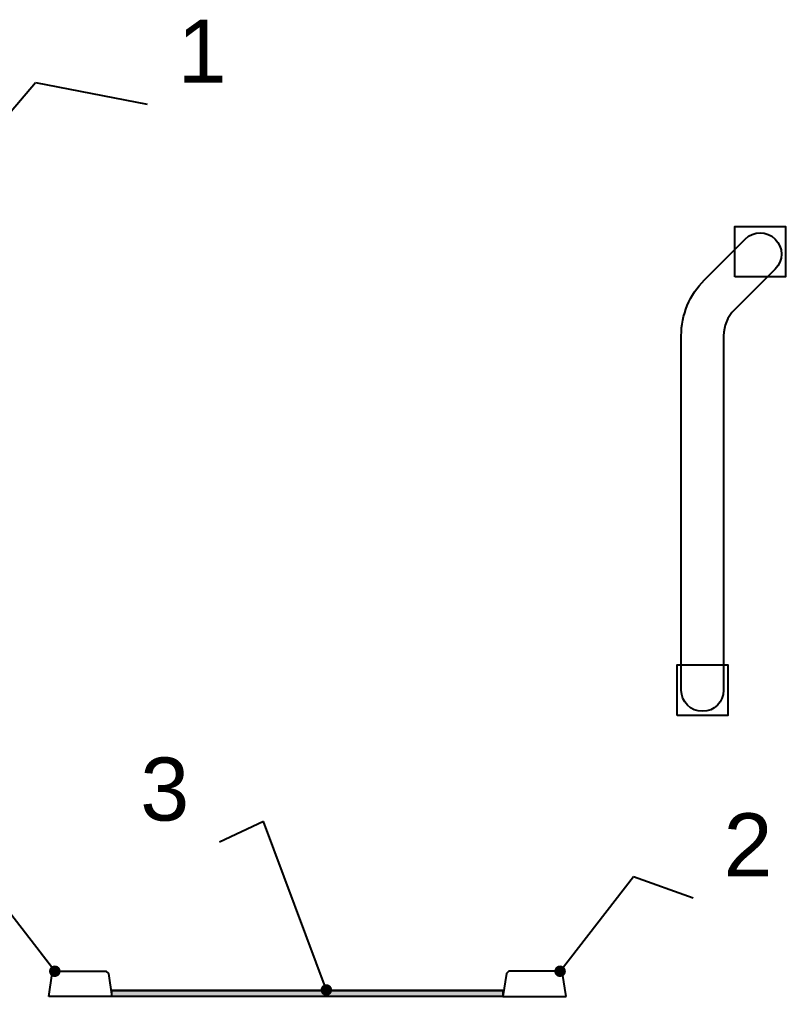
# Model space of a CAD drawing. Header units: millimetres. Extents: x -10605 to 104127, y -15987 to 52426.
# Drawn here: x 5855 to 8891, y 43276 to 47149 of the extents above; entities that cross this region are included whole.
import ezdxf

# ---------------------------------------------------------------- set-up
doc = ezdxf.new("R2010")
doc.units = ezdxf.units.MM
doc.header["$MEASUREMENT"] = 0
for name, color, linetype, lineweight in [('Металлический каркас здания_Ном._пера__98', 7, 'Continuous', 25), ('Отделочный_маркеры отделки_Ном._пера__200', 7, 'Continuous', 0), ('Стены _Ном._пера__91', 255, 'Continuous', 0), ('Стены _Ном._пера__98', 7, 'Continuous', 25)]:
    doc.layers.add(name, color=color, linetype=linetype, lineweight=lineweight)
doc.layers.add('Стены', color=7, linetype='Continuous')
doc.layers.add('Стены _Ном._пера__2', color=7, linetype='Continuous', lineweight=0, true_color=0xc2747474)
doc.styles.add('РЎР“Р•РќР•Р\xa0РР\xa0_РЎРўРР›Р¬_1', font='arial.ttf')
doc.dimstyles.new('СГЕНЕРИР_СТИЛЬ__1', dxfattribs={"dimtxt": 0.18, "dimasz": 91.2, "dimexe": 0.18, "dimexo": 0.0625, "dimgap": 0.09, "dimtad": 0, "dimtih": 1, "dimtoh": 1, "dimdec": 4, "dimzin": 0, "dimdsep": 46, "dimcen": 0.09, "dimadec": 0, "dimazin": 0, "dimtfac": 1, "dimtdec": 4, "dimtmove": 0, "dimatfit": 3, "dimldrblk": 'ARROWHEAD_11', "dimfxl": 1, "dimtolj": 1, "dimtzin": 0, "dimarcsym": 0})

# ---------------------------------------------------------------- blocks, each defined once
blk = doc.blocks.new('Перекрытие_30', base_point=(5971.2, 43275.5))
at = {"layer": 'Стены _Ном._пера__98', "color": 7, "linetype": 'Continuous', "lineweight": 25, "flags": 128}
blk.add_lwpolyline([(5971.2, 43275.5), (5985, 43367), (5994.8, 43375.5), (6197.6, 43375.5), (6207.5, 43367), (6221.2, 43275.5)], close=True, dxfattribs=at)
blk = doc.blocks.new('Перекрытие_31', base_point=(8021.3, 43275.5))
at = {"layer": 'Стены _Ном._пера__98', "color": 7, "linetype": 'Continuous', "lineweight": 25, "flags": 128}
blk.add_lwpolyline([(8021.3, 43275.5), (8007.5, 43367), (7997.6, 43375.5), (7794.9, 43375.5), (7785, 43367), (7771.3, 43275.5)], close=True, dxfattribs=at)
blk = doc.blocks.new('Морф_155')
at = {"layer": 'Стены _Ном._пера__91', "color": 255, "linetype": 'Continuous', "lineweight": 0, "flags": 128}
for points in [[(6221.2, 43301.1), (6221.2, 43299.6)], [(6421.2, 43301.1), (6221.2, 43301.1)], [(6421.2, 43301.1), (6421.2, 43299.6)], [(6421.2, 43299.6), (6221.2, 43299.6)]]:
    blk.add_lwpolyline(points, dxfattribs=at)
blk = doc.blocks.new('Морф_156')
at = {"layer": 'Стены _Ном._пера__91', "color": 255, "linetype": 'Continuous', "lineweight": 0, "flags": 128}
for points in [[(6221.2, 43301.1), (6221.2, 43299.6)], [(6421.2, 43301.1), (6221.2, 43301.1)], [(6421.2, 43299.6), (6421.2, 43301.1)], [(6421.2, 43301.1), (6621.2, 43301.1)], [(6621.2, 43301.1), (6621.2, 43299.6)], [(6221.2, 43299.6), (6421.2, 43299.6)], [(6621.2, 43299.6), (6421.2, 43299.6)]]:
    blk.add_lwpolyline(points, dxfattribs=at)
blk = doc.blocks.new('Морф_157')
at = {"layer": 'Стены _Ном._пера__91', "color": 255, "linetype": 'Continuous', "lineweight": 0, "flags": 128}
for points in [[(6621.2, 43301.1), (6321.2, 43301.1)], [(6321.2, 43301.1), (6321.2, 43299.6)], [(6621.2, 43299.6), (6621.2, 43301.1)], [(6621.2, 43301.1), (6821.2, 43301.1)], [(6821.2, 43301.1), (6821.2, 43299.6)], [(6321.2, 43299.6), (6621.2, 43299.6)], [(6821.2, 43299.6), (6621.2, 43299.6)]]:
    blk.add_lwpolyline(points, dxfattribs=at)
blk = doc.blocks.new('Морф_158')
at = {"layer": 'Стены _Ном._пера__91', "color": 255, "linetype": 'Continuous', "lineweight": 0, "flags": 128}
for points in [[(6621.2, 43301.1), (6321.2, 43301.1)], [(6321.2, 43301.1), (6321.2, 43299.6)], [(6621.2, 43299.6), (6621.2, 43301.1)], [(6621.2, 43301.1), (6821.2, 43301.1)], [(6821.2, 43301.1), (6821.2, 43299.6)], [(6321.2, 43299.6), (6621.2, 43299.6)], [(6821.2, 43299.6), (6621.2, 43299.6)]]:
    blk.add_lwpolyline(points, dxfattribs=at)
blk = doc.blocks.new('Морф_159')
at = {"layer": 'Стены _Ном._пера__91', "color": 255, "linetype": 'Continuous', "lineweight": 0, "flags": 128}
for points in [[(6821.2, 43301.1), (6521.2, 43301.1)], [(6521.2, 43301.1), (6521.2, 43299.6)], [(6821.2, 43299.6), (6821.2, 43301.1)], [(6821.2, 43301.1), (7021.2, 43301.1)], [(7021.2, 43301.1), (7021.2, 43299.6)], [(6521.2, 43299.6), (6821.2, 43299.6)], [(7021.2, 43299.6), (6821.2, 43299.6)]]:
    blk.add_lwpolyline(points, dxfattribs=at)
blk = doc.blocks.new('Морф_160')
at = {"layer": 'Стены _Ном._пера__91', "color": 255, "linetype": 'Continuous', "lineweight": 0, "flags": 128}
for points in [[(7021.2, 43301.1), (6721.2, 43301.1)], [(6721.2, 43301.1), (6721.2, 43299.6)], [(7021.2, 43299.6), (7021.2, 43301.1)], [(7021.2, 43301.1), (7221.2, 43301.1)], [(7221.2, 43301.1), (7221.2, 43299.6)], [(6721.2, 43299.6), (7021.2, 43299.6)], [(7221.2, 43299.6), (7021.2, 43299.6)]]:
    blk.add_lwpolyline(points, dxfattribs=at)
blk = doc.blocks.new('Морф_161')
at = {"layer": 'Стены _Ном._пера__91', "color": 255, "linetype": 'Continuous', "lineweight": 0, "flags": 128}
for points in [[(7221.2, 43301.1), (6921.2, 43301.1)], [(6921.2, 43301.1), (6921.2, 43299.6)], [(7221.2, 43299.6), (7221.2, 43301.1)], [(7221.2, 43301.1), (7421.2, 43301.1)], [(7421.2, 43301.1), (7421.2, 43299.6)], [(6921.2, 43299.6), (7221.2, 43299.6)], [(7421.2, 43299.6), (7221.2, 43299.6)]]:
    blk.add_lwpolyline(points, dxfattribs=at)
blk = doc.blocks.new('Морф_162')
at = {"layer": 'Стены _Ном._пера__91', "color": 255, "linetype": 'Continuous', "lineweight": 0, "flags": 128}
for points in [[(7421.2, 43301.1), (7121.2, 43301.1)], [(7121.2, 43301.1), (7121.2, 43299.6)], [(7421.2, 43299.6), (7421.2, 43301.1)], [(7421.2, 43301.1), (7621.2, 43301.1)], [(7621.2, 43301.1), (7621.2, 43299.6)], [(7121.2, 43299.6), (7421.2, 43299.6)], [(7621.2, 43299.6), (7421.2, 43299.6)]]:
    blk.add_lwpolyline(points, dxfattribs=at)
blk = doc.blocks.new('Морф_163')
at = {"layer": 'Стены _Ном._пера__91', "color": 255, "linetype": 'Continuous', "lineweight": 0, "flags": 128}
for points in [[(7621.2, 43301.1), (7321.2, 43301.1)], [(7321.2, 43301.1), (7321.2, 43299.6)], [(7621.2, 43299.6), (7621.2, 43301.1)], [(7621.2, 43301.1), (7771.3, 43301.1)], [(7771.3, 43299.6), (7771.3, 43301.1)], [(7321.2, 43299.6), (7621.2, 43299.6)], [(7771.3, 43299.6), (7621.2, 43299.6)]]:
    blk.add_lwpolyline(points, dxfattribs=at)
blk = doc.blocks.new('Морф_164')
at = {"layer": 'Стены _Ном._пера__91', "color": 255, "linetype": 'Continuous', "lineweight": 0, "flags": 128}
for points in [[(7771.3, 43301.1), (7521.2, 43301.1)], [(7521.2, 43301.1), (7521.2, 43299.6)], [(7771.3, 43299.6), (7771.3, 43301.1)], [(7521.2, 43299.6), (7771.3, 43299.6)]]:
    blk.add_lwpolyline(points, dxfattribs=at)
blk = doc.blocks.new('Морф_165')
at = {"layer": 'Стены _Ном._пера__91', "color": 255, "linetype": 'Continuous', "lineweight": 0, "flags": 128}
for points in [[(7771.3, 43301.1), (7721.2, 43301.1)], [(7721.2, 43301.1), (7721.2, 43299.6)], [(7771.3, 43299.6), (7771.3, 43301.1)], [(7721.2, 43299.6), (7771.3, 43299.6)]]:
    blk.add_lwpolyline(points, dxfattribs=at)
blk = doc.blocks.new('Wheel_Guide_WBM')
at = {"layer": 'Металлический каркас здания_Ном._пера__98', "color": 7, "linetype": 'Continuous', "lineweight": 25, "flags": 128}
for points in [[(-100, 100), (-100, -100), (100, -100), (100, 100)], [(129, -1638.1), (129, -1838.1), (329, -1838.1), (329, -1638.1)]]:
    blk.add_lwpolyline(points, close=True, dxfattribs=at)
blk.add_lwpolyline([(-84, 0), (-84, -1405.1, 0.198912), (7.7, -1626.5), (169.6, -1788.4, 1), (288.4, -1669.6), (126.5, -1507.7, -0.198912), (84, -1405.1), (84, 0, 1)], format="xyb", close=True, dxfattribs=at)
blk = doc.blocks.new('ARROWHEAD_11')
at = {"color": 0, "linetype": 'Continuous', "lineweight": 0}
blk.add_line((0, 0), (-1, 0), dxfattribs=at)
at = {"color": 0, "linetype": 'Continuous', "lineweight": 0, "const_width": 0.25, "flags": 128}
blk.add_lwpolyline([(-0.125, 0, 1), (0.125, 0, 1)], format="xyb", close=True, dxfattribs=at)
blk = doc.blocks.new('Перекрытие_90', base_point=(6221.2, 43299.6))
at = {"layer": 'Стены _Ном._пера__2', "linetype": 'Continuous', "lineweight": 0, "true_color": 0x979797}
blk.add_hatch(color=252, dxfattribs=at).paths.add_polyline_path([(6221.2, 43299.6), (6221.2, 43275.5), (7771.3, 43275.5), (7771.3, 43299.6)])
at = {"layer": 'Стены _Ном._пера__98', "color": 7, "linetype": 'Continuous', "lineweight": 25, "flags": 128}
blk.add_lwpolyline([(6221.2, 43299.6), (7771.3, 43299.6), (7771.3, 43275.5), (6221.2, 43275.5)], close=True, dxfattribs=at)

msp = doc.modelspace()

# ---------------------------------------------------------------- block references
at = {"layer": 'Металлический каркас здания_Ном._пера__98', "color": 7, "linetype": 'Continuous', "lineweight": 25, "xscale": -1, "zscale": 1000, "rotation": 180}
msp.add_blockref('Wheel_Guide_WBM', (8561.91639, 44489.9309), dxfattribs=at)
at = {"layer": 'Стены', "color": 7, "linetype": 'Continuous', "lineweight": 25}
for name, p in [('Перекрытие_30', (5971.2155, 43275.52823)), ('Перекрытие_31', (8021.27341, 43275.52823)), ('Перекрытие_90', (6221.17383, 43299.60171))]:
    msp.add_blockref(name, p, dxfattribs=at)
at = {"layer": 'Стены', "linetype": 'Continuous', "lineweight": 0}
for name in ['Морф_155', 'Морф_156', 'Морф_157', 'Морф_158', 'Морф_159', 'Морф_160', 'Морф_161', 'Морф_162', 'Морф_163', 'Морф_164', 'Морф_165']:
    msp.add_blockref(name, (0, 0), dxfattribs=at)

# ---------------------------------------------------------------- texts
at = {"layer": 'Отделочный_маркеры отделки_Ном._пера__200', "color": 7, "linetype": 'Continuous', "lineweight": 0, "char_height": 250, "style": 'РЎР“Р•РќР•Р\xa0РР\xa0_РЎРўРР›Р¬_1'}
for s, insert, attachment_point in [('\\A1;{\\pql;\\fArial|b0|i0|c204|p0;\\W1.000000;1}', (6481.10439, 46898.57246), 7), ('\\A1;{\\pqr;\\fArial|b0|i0|c204|p0;\\W1.000000;3}', (6527.6545, 43969.23612), 9), ('\\A1;{\\pql;\\fArial|b0|i0|c204|p0;\\W1.000000;2}', (8645.53405, 43751.6461), 7)]:
    msp.add_mtext(s, dxfattribs=dict(at, insert=insert, attachment_point=attachment_point))

# ---------------------------------------------------------------- leaders
at = {"layer": 'Отделочный_маркеры отделки_Ном._пера__200', "color": 7, "linetype": 'Continuous', "lineweight": 0, "annotation_type": 0, "has_hookline": 1}
for points, hookline_direction, text_width in [([(5432.91639, 46328.00345), (5917.77046, 46898.57246), (6361.10439, 46812.85751)], 1, 92), ([(7071.17383, 43301.09438), (6822.32918, 43969.23612), (6647.6545, 43887.87396)], 1, 163.5), ([(5994.84512, 43375.51044), (5704.4247, 43751.6461), (5466.95486, 43665.93087)], 1, 165.25), ([(7997.64378, 43375.51044), (8288.06421, 43751.6461), (8525.53405, 43665.93087)], 0, 165.25)]:
    msp.add_leader(points, dimstyle='СГЕНЕРИР_СТИЛЬ__1', dxfattribs=dict(at, hookline_direction=hookline_direction, text_width=text_width))

doc.saveas('drawing.dxf')
